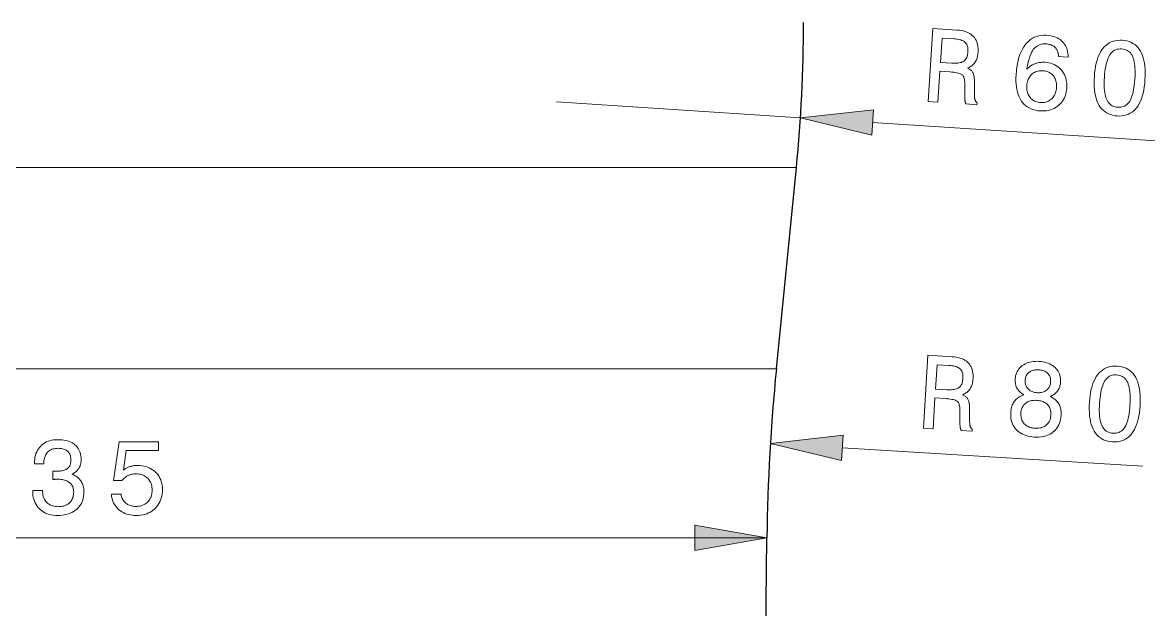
# Model space of a CAD drawing. Extents: x 0 to 297, y 0 to 420.
# Drawn here: x 111.37 to 157.45, y 252.17 to 276.21 of the extents above; entities that cross this region are included whole.
import ezdxf

# ---------------------------------------------------------------- set-up
doc = ezdxf.new("R2010")
doc.units = 0

msp = doc.modelspace()

# ---------------------------------------------------------------- linework, layer by layer
at = {"color": 7, "lineweight": 13, "ltscale": 0.25}
msp.add_line((133.226, 272.961), (143.205, 272.311), dxfattribs=at)
at = {"color": 7, "lineweight": 13, "ltscale": 0.301139}
msp.add_line((146.153, 272.119), (158.174, 271.337), dxfattribs=at)
at = {"color": 7, "lineweight": 13}
for p, q in [((138.829, 270.275), (74.276, 270.275)), ((138.109, 262.022), (75.096, 262.022)), ((137.771, 255.108), (75.482, 255.108)), ((78.436, 255.108), (138.877, 255.108))]:
    msp.add_line(p, q, dxfattribs=at)
at = {"color": 7, "lineweight": 13, "ltscale": 0.105221}
msp.add_line((143.038, 270.275), (138.829, 270.275), dxfattribs=at)
at = {"color": 7, "lineweight": 30, "ltscale": 0.207336}
msp.add_line((142.218, 262.022), (143.038, 270.275), dxfattribs=at)
at = {"color": 7, "lineweight": 13, "ltscale": 0.102711}
msp.add_line((142.218, 262.022), (138.109, 262.022), dxfattribs=at)
at = {"color": 7, "lineweight": 13, "ltscale": 0.307931}
msp.add_line((144.923, 258.795), (157.217, 258.047), dxfattribs=at)
at = {"color": 7, "lineweight": 13, "ltscale": 0.10153}
msp.add_line((141.832, 255.108), (137.771, 255.108), dxfattribs=at)
at = {"color": 7, "lineweight": 30}
msp.add_line((140.734, 166.982), (141.832, 255.108), dxfattribs=at)
at = {"color": 7, "lineweight": 13}
for points in [[(148.43, 272.973), (148.625, 275.963), (149.624, 275.898), (149.71, 275.89), (149.792, 275.878), (149.869, 275.862), (149.942, 275.842), (150.01, 275.818), (150.074, 275.79), (150.133, 275.757), (150.187, 275.721), (150.238, 275.68), (150.283, 275.636), (150.324, 275.588), (150.36, 275.535), (150.392, 275.48), (150.418, 275.42), (150.439, 275.357), (150.456, 275.29), (150.468, 275.22), (150.474, 275.146), (150.476, 275.068), (150.473, 274.987), (150.469, 274.938), (150.463, 274.891), (150.455, 274.846), (150.445, 274.803), (150.434, 274.761), (150.42, 274.721), (150.404, 274.682), (150.387, 274.645), (150.368, 274.61), (150.346, 274.577), (150.323, 274.545), (150.298, 274.514), (150.272, 274.486), (150.243, 274.459), (150.213, 274.434), (150.181, 274.411), (150.147, 274.389), (150.111, 274.369), (150.073, 274.351), (150.034, 274.335), (150.065, 274.322), (150.094, 274.308), (150.122, 274.293), (150.147, 274.277), (150.17, 274.26), (150.192, 274.242), (150.212, 274.223), (150.229, 274.203), (150.245, 274.181), (150.259, 274.159), (150.271, 274.134), (150.282, 274.106), (150.292, 274.075), (150.3, 274.04), (150.307, 274.003), (150.313, 273.962), (150.318, 273.917), (150.321, 273.87), (150.323, 273.819), (150.324, 273.765), (150.324, 273.277), (150.324, 273.246), (150.325, 273.217), (150.326, 273.189), (150.328, 273.163), (150.33, 273.139), (150.333, 273.116), (150.336, 273.095), (150.34, 273.076), (150.344, 273.059), (150.349, 273.043), (150.354, 273.028), (150.36, 273.014), (150.367, 273), (150.374, 272.988), (150.383, 272.975), (150.392, 272.964), (150.401, 272.953), (150.411, 272.943), (150.423, 272.934), (150.434, 272.925), (150.429, 272.843), (149.977, 272.872), (149.971, 272.883), (149.967, 272.895), (149.962, 272.907), (149.958, 272.92), (149.954, 272.935), (149.95, 272.95), (149.946, 272.966), (149.943, 272.983), (149.94, 273.002), (149.938, 273.021), (149.935, 273.041), (149.933, 273.063), (149.931, 273.086), (149.93, 273.11), (149.928, 273.135), (149.927, 273.162), (149.926, 273.191), (149.926, 273.22), (149.925, 273.251), (149.925, 273.284), (149.929, 273.672), (149.929, 273.729), (149.926, 273.781), (149.922, 273.83), (149.915, 273.875), (149.907, 273.916), (149.896, 273.953), (149.884, 273.986), (149.869, 274.015), (149.853, 274.04), (149.834, 274.061), (149.812, 274.079), (149.783, 274.096), (149.747, 274.112), (149.706, 274.126), (149.658, 274.139), (149.603, 274.15), (149.543, 274.16), (149.476, 274.169), (149.402, 274.177), (149.322, 274.183), (148.912, 274.209), (148.83, 272.947)], [(149.489, 275.539), (149.001, 275.57), (148.936, 274.575), (149.397, 274.545), (149.465, 274.542), (149.529, 274.541), (149.589, 274.543), (149.645, 274.548), (149.697, 274.555), (149.745, 274.565), (149.788, 274.577), (149.828, 274.592), (149.863, 274.609), (149.894, 274.629), (149.922, 274.652), (149.948, 274.678), (149.971, 274.708), (149.991, 274.741), (150.009, 274.777), (150.024, 274.816), (150.036, 274.858), (150.046, 274.904), (150.054, 274.953), (150.058, 275.005), (150.06, 275.057), (150.059, 275.106), (150.056, 275.151), (150.049, 275.195), (150.039, 275.235), (150.026, 275.272), (150.011, 275.307), (149.992, 275.339), (149.971, 275.368), (149.946, 275.394), (149.919, 275.417), (149.887, 275.439), (149.851, 275.459), (149.811, 275.476), (149.767, 275.492), (149.72, 275.505), (149.668, 275.517), (149.612, 275.526), (149.553, 275.533)], [(154.159, 274.793), (153.763, 274.819), (153.76, 274.865), (153.755, 274.909), (153.747, 274.951), (153.737, 274.991), (153.725, 275.028), (153.709, 275.064), (153.692, 275.098), (153.672, 275.129), (153.649, 275.159), (153.624, 275.186), (153.597, 275.211), (153.568, 275.234), (153.536, 275.255), (153.502, 275.273), (153.466, 275.289), (153.427, 275.303), (153.387, 275.314), (153.344, 275.323), (153.299, 275.33), (153.252, 275.334), (153.187, 275.335), (153.126, 275.331), (153.067, 275.322), (153.011, 275.306), (152.957, 275.285), (152.907, 275.259), (152.859, 275.227), (152.814, 275.189), (152.771, 275.146), (152.731, 275.097), (152.694, 275.043), (152.66, 274.983), (152.627, 274.917), (152.598, 274.845), (152.571, 274.768), (152.546, 274.685), (152.525, 274.596), (152.505, 274.501), (152.488, 274.401), (152.474, 274.294), (152.502, 274.324), (152.531, 274.353), (152.561, 274.379), (152.592, 274.404), (152.624, 274.428), (152.656, 274.45), (152.69, 274.47), (152.725, 274.488), (152.761, 274.505), (152.798, 274.521), (152.836, 274.534), (152.875, 274.546), (152.914, 274.556), (152.954, 274.564), (152.995, 274.571), (153.037, 274.576), (153.079, 274.579), (153.122, 274.581), (153.166, 274.58), (153.211, 274.578), (153.294, 274.57), (153.374, 274.557), (153.45, 274.538), (153.522, 274.514), (153.591, 274.485), (153.657, 274.451), (153.719, 274.411), (153.777, 274.366), (153.832, 274.316), (153.883, 274.261), (153.93, 274.201), (153.971, 274.139), (154.007, 274.073), (154.037, 274.004), (154.061, 273.932), (154.081, 273.857), (154.094, 273.779), (154.102, 273.697), (154.105, 273.613), (154.102, 273.525), (154.093, 273.438), (154.079, 273.354), (154.06, 273.274), (154.035, 273.198), (154.005, 273.125), (153.969, 273.057), (153.929, 272.992), (153.882, 272.93), (153.831, 272.873), (153.773, 272.819), (153.712, 272.769), (153.648, 272.726), (153.58, 272.688), (153.509, 272.657), (153.436, 272.631), (153.359, 272.611), (153.279, 272.596), (153.196, 272.588), (153.109, 272.585), (153.02, 272.588), (152.918, 272.598), (152.82, 272.615), (152.729, 272.64), (152.642, 272.671), (152.562, 272.709), (152.486, 272.754), (152.416, 272.806), (152.351, 272.865), (152.292, 272.931), (152.238, 273.004), (152.19, 273.084), (152.148, 273.169), (152.111, 273.261), (152.081, 273.358), (152.057, 273.462), (152.039, 273.572), (152.027, 273.688), (152.021, 273.81), (152.021, 273.938), (152.027, 274.072), (152.04, 274.229), (152.058, 274.378), (152.083, 274.52), (152.112, 274.654), (152.147, 274.78), (152.188, 274.899), (152.234, 275.01), (152.286, 275.113), (152.343, 275.209), (152.405, 275.297), (152.473, 275.377), (152.544, 275.447), (152.62, 275.509), (152.7, 275.561), (152.784, 275.604), (152.872, 275.639), (152.965, 275.663), (153.062, 275.679), (153.163, 275.686), (153.268, 275.684), (153.352, 275.676), (153.431, 275.664), (153.507, 275.648), (153.579, 275.629), (153.647, 275.605), (153.711, 275.576), (153.771, 275.544), (153.827, 275.508), (153.88, 275.468), (153.928, 275.423), (153.972, 275.375), (154.012, 275.323), (154.047, 275.269), (154.077, 275.211), (154.102, 275.149), (154.123, 275.085), (154.139, 275.017), (154.15, 274.945), (154.157, 274.871)], [(155.231, 273.997), (155.243, 274.145), (155.26, 274.285), (155.282, 274.418), (155.309, 274.543), (155.341, 274.661), (155.377, 274.771), (155.418, 274.874), (155.464, 274.969), (155.515, 275.056), (155.571, 275.135), (155.631, 275.207), (155.696, 275.271), (155.765, 275.326), (155.838, 275.373), (155.916, 275.412), (155.998, 275.442), (156.084, 275.464), (156.175, 275.478), (156.27, 275.484), (156.369, 275.482), (156.469, 275.471), (156.562, 275.453), (156.651, 275.428), (156.734, 275.395), (156.811, 275.354), (156.883, 275.306), (156.95, 275.25), (157.011, 275.187), (157.067, 275.116), (157.117, 275.038), (157.161, 274.952), (157.2, 274.86), (157.233, 274.76), (157.26, 274.653), (157.281, 274.539), (157.297, 274.418), (157.307, 274.289), (157.311, 274.154), (157.31, 274.011), (157.303, 273.862), (157.291, 273.713), (157.274, 273.572), (157.252, 273.439), (157.225, 273.313), (157.194, 273.195), (157.158, 273.086), (157.117, 272.983), (157.071, 272.889), (157.021, 272.803), (156.966, 272.724), (156.906, 272.653), (156.842, 272.59), (156.773, 272.536), (156.7, 272.49), (156.623, 272.452), (156.54, 272.421), (156.454, 272.4), (156.363, 272.386), (156.267, 272.38), (156.167, 272.383), (156.069, 272.393), (155.975, 272.411), (155.887, 272.437), (155.805, 272.47), (155.727, 272.51), (155.655, 272.558), (155.589, 272.614), (155.527, 272.677), (155.471, 272.748), (155.421, 272.827), (155.376, 272.912), (155.337, 273.005), (155.303, 273.104), (155.275, 273.211), (155.254, 273.324), (155.237, 273.445), (155.227, 273.572), (155.223, 273.707), (155.224, 273.848)], [(155.643, 273.97), (155.637, 273.849), (155.634, 273.735), (155.635, 273.628), (155.639, 273.526), (155.646, 273.432), (155.657, 273.343), (155.672, 273.261), (155.689, 273.186), (155.711, 273.117), (155.736, 273.054), (155.764, 272.998), (155.796, 272.947), (155.832, 272.901), (155.872, 272.861), (155.916, 272.826), (155.963, 272.797), (156.014, 272.774), (156.069, 272.756), (156.128, 272.743), (156.19, 272.736), (156.254, 272.735), (156.314, 272.74), (156.371, 272.75), (156.424, 272.767), (156.475, 272.789), (156.523, 272.817), (156.567, 272.852), (156.608, 272.892), (156.646, 272.938), (156.681, 272.99), (156.713, 273.048), (156.743, 273.113), (156.77, 273.186), (156.794, 273.265), (156.816, 273.352), (156.836, 273.445), (156.853, 273.545), (156.867, 273.653), (156.879, 273.767), (156.889, 273.889), (156.895, 274.011), (156.898, 274.126), (156.898, 274.235), (156.894, 274.337), (156.887, 274.432), (156.876, 274.521), (156.862, 274.603), (156.845, 274.679), (156.824, 274.747), (156.8, 274.809), (156.772, 274.865), (156.74, 274.916), (156.704, 274.961), (156.665, 275.001), (156.621, 275.035), (156.574, 275.064), (156.523, 275.087), (156.468, 275.105), (156.409, 275.117), (156.346, 275.124), (156.283, 275.125), (156.223, 275.121), (156.166, 275.11), (156.113, 275.093), (156.062, 275.07), (156.014, 275.042), (155.969, 275.007), (155.928, 274.967), (155.889, 274.92), (155.854, 274.868), (155.821, 274.809), (155.791, 274.743), (155.763, 274.67), (155.738, 274.591), (155.716, 274.505), (155.696, 274.411), (155.679, 274.311), (155.664, 274.204), (155.653, 274.091)], [(153.685, 273.548), (153.687, 273.605), (153.686, 273.661), (153.681, 273.714), (153.673, 273.765), (153.661, 273.814), (153.646, 273.86), (153.628, 273.905), (153.607, 273.947), (153.582, 273.987), (153.553, 274.026), (153.522, 274.061), (153.488, 274.093), (153.453, 274.122), (153.415, 274.147), (153.374, 274.169), (153.332, 274.187), (153.287, 274.202), (153.24, 274.214), (153.191, 274.223), (153.139, 274.228), (153.082, 274.23), (153.026, 274.228), (152.973, 274.223), (152.922, 274.214), (152.874, 274.202), (152.828, 274.186), (152.784, 274.166), (152.743, 274.143), (152.703, 274.116), (152.666, 274.085), (152.632, 274.052), (152.601, 274.015), (152.574, 273.976), (152.549, 273.934), (152.528, 273.889), (152.51, 273.841), (152.494, 273.791), (152.483, 273.738), (152.474, 273.682), (152.468, 273.623), (152.466, 273.564), (152.468, 273.507), (152.472, 273.453), (152.48, 273.4), (152.492, 273.35), (152.507, 273.303), (152.526, 273.257), (152.548, 273.214), (152.574, 273.173), (152.602, 273.135), (152.635, 273.099), (152.669, 273.066), (152.706, 273.037), (152.746, 273.012), (152.788, 272.989), (152.833, 272.971), (152.88, 272.955), (152.93, 272.943), (152.983, 272.934), (153.038, 272.929), (153.091, 272.927), (153.142, 272.929), (153.191, 272.935), (153.239, 272.945), (153.285, 272.958), (153.329, 272.976), (153.371, 272.997), (153.411, 273.022), (153.45, 273.05), (153.486, 273.082), (153.521, 273.118), (153.552, 273.156), (153.579, 273.196), (153.604, 273.239), (153.626, 273.284), (153.644, 273.332), (153.659, 273.382), (153.671, 273.435), (153.679, 273.49)], [(146.187, 272.639), (143.205, 272.311), (146.12, 271.599)], [(148.234, 259.596), (148.416, 262.586), (149.415, 262.525), (149.501, 262.518), (149.583, 262.506), (149.66, 262.49), (149.733, 262.471), (149.801, 262.447), (149.865, 262.419), (149.924, 262.387), (149.979, 262.351), (150.03, 262.31), (150.075, 262.266), (150.117, 262.218), (150.153, 262.166), (150.184, 262.11), (150.211, 262.051), (150.233, 261.988), (150.25, 261.921), (150.262, 261.851), (150.269, 261.777), (150.271, 261.699), (150.268, 261.618), (150.264, 261.569), (150.258, 261.522), (150.251, 261.477), (150.241, 261.434), (150.229, 261.392), (150.216, 261.352), (150.201, 261.313), (150.183, 261.276), (150.164, 261.241), (150.143, 261.207), (150.12, 261.175), (150.095, 261.145), (150.069, 261.116), (150.04, 261.089), (150.01, 261.064), (149.978, 261.041), (149.944, 261.019), (149.908, 260.999), (149.871, 260.981), (149.831, 260.964), (149.863, 260.951), (149.892, 260.938), (149.919, 260.923), (149.945, 260.907), (149.968, 260.89), (149.99, 260.872), (150.01, 260.853), (150.027, 260.833), (150.043, 260.811), (150.057, 260.789), (150.07, 260.764), (150.081, 260.736), (150.09, 260.705), (150.099, 260.671), (150.106, 260.633), (150.112, 260.592), (150.117, 260.548), (150.121, 260.5), (150.123, 260.449), (150.124, 260.395), (150.126, 259.907), (150.126, 259.876), (150.127, 259.847), (150.129, 259.819), (150.131, 259.793), (150.133, 259.769), (150.136, 259.747), (150.139, 259.726), (150.143, 259.707), (150.147, 259.689), (150.152, 259.673), (150.157, 259.658), (150.163, 259.644), (150.17, 259.631), (150.178, 259.618), (150.186, 259.606), (150.195, 259.595), (150.204, 259.584), (150.215, 259.574), (150.226, 259.565), (150.238, 259.556), (150.233, 259.474), (149.78, 259.501), (149.775, 259.512), (149.77, 259.523), (149.766, 259.536), (149.761, 259.549), (149.757, 259.564), (149.753, 259.579), (149.75, 259.595), (149.746, 259.612), (149.743, 259.63), (149.741, 259.65), (149.738, 259.67), (149.736, 259.691), (149.734, 259.714), (149.732, 259.739), (149.731, 259.764), (149.73, 259.791), (149.729, 259.819), (149.728, 259.849), (149.727, 259.88), (149.727, 259.912), (149.73, 260.301), (149.729, 260.357), (149.726, 260.41), (149.721, 260.459), (149.715, 260.504), (149.706, 260.545), (149.695, 260.581), (149.683, 260.614), (149.668, 260.643), (149.652, 260.668), (149.633, 260.689), (149.61, 260.707), (149.581, 260.724), (149.546, 260.739), (149.504, 260.754), (149.456, 260.766), (149.402, 260.778), (149.341, 260.787), (149.274, 260.796), (149.2, 260.803), (149.121, 260.809), (148.71, 260.834), (148.633, 259.571)], [(149.281, 262.166), (148.793, 262.195), (148.733, 261.2), (149.193, 261.172), (149.262, 261.169), (149.326, 261.168), (149.386, 261.171), (149.442, 261.175), (149.494, 261.183), (149.541, 261.193), (149.585, 261.205), (149.624, 261.22), (149.66, 261.238), (149.691, 261.258), (149.719, 261.281), (149.744, 261.307), (149.767, 261.337), (149.787, 261.37), (149.804, 261.406), (149.819, 261.445), (149.832, 261.487), (149.841, 261.533), (149.849, 261.582), (149.853, 261.634), (149.855, 261.686), (149.854, 261.735), (149.85, 261.781), (149.843, 261.824), (149.833, 261.864), (149.82, 261.901), (149.804, 261.936), (149.786, 261.968), (149.764, 261.997), (149.74, 262.023), (149.712, 262.046), (149.68, 262.068), (149.644, 262.087), (149.604, 262.104), (149.56, 262.12), (149.512, 262.133), (149.461, 262.144), (149.405, 262.153), (149.345, 262.161)], [(152.35, 260.963), (152.312, 260.984), (152.277, 261.006), (152.244, 261.03), (152.212, 261.054), (152.183, 261.08), (152.156, 261.107), (152.131, 261.135), (152.108, 261.165), (152.087, 261.195), (152.068, 261.227), (152.051, 261.26), (152.036, 261.294), (152.024, 261.33), (152.013, 261.367), (152.004, 261.405), (151.998, 261.445), (151.993, 261.486), (151.991, 261.528), (151.991, 261.571), (151.992, 261.616), (151.999, 261.683), (152.011, 261.747), (152.027, 261.809), (152.049, 261.867), (152.076, 261.923), (152.107, 261.976), (152.144, 262.026), (152.186, 262.073), (152.232, 262.117), (152.284, 262.158), (152.34, 262.196), (152.398, 262.229), (152.46, 262.257), (152.524, 262.281), (152.591, 262.301), (152.661, 262.316), (152.734, 262.327), (152.809, 262.333), (152.888, 262.335), (152.969, 262.332), (153.051, 262.325), (153.129, 262.313), (153.204, 262.298), (153.275, 262.279), (153.343, 262.255), (153.407, 262.228), (153.468, 262.196), (153.525, 262.16), (153.578, 262.12), (153.629, 262.076), (153.675, 262.029), (153.715, 261.98), (153.751, 261.928), (153.781, 261.874), (153.805, 261.818), (153.825, 261.759), (153.839, 261.699), (153.848, 261.636), (153.852, 261.57), (153.85, 261.503), (153.847, 261.458), (153.841, 261.414), (153.834, 261.372), (153.825, 261.332), (153.813, 261.293), (153.8, 261.256), (153.786, 261.221), (153.769, 261.187), (153.751, 261.154), (153.73, 261.124), (153.708, 261.094), (153.684, 261.067), (153.658, 261.04), (153.629, 261.016), (153.599, 260.992), (153.567, 260.97), (153.533, 260.95), (153.497, 260.931), (153.459, 260.914), (153.419, 260.898), (153.465, 260.875), (153.51, 260.851), (153.552, 260.825), (153.591, 260.797), (153.627, 260.767), (153.662, 260.736), (153.693, 260.702), (153.722, 260.667), (153.749, 260.63), (153.773, 260.591), (153.794, 260.55), (153.813, 260.508), (153.829, 260.464), (153.843, 260.419), (153.854, 260.372), (153.862, 260.324), (153.868, 260.274), (153.871, 260.222), (153.871, 260.169), (153.869, 260.114), (153.861, 260.03), (153.848, 259.949), (153.829, 259.872), (153.805, 259.8), (153.776, 259.731), (153.741, 259.665), (153.701, 259.604), (153.656, 259.547), (153.605, 259.493), (153.549, 259.443), (153.488, 259.398), (153.424, 259.358), (153.356, 259.323), (153.284, 259.294), (153.209, 259.27), (153.131, 259.252), (153.049, 259.239), (152.963, 259.231), (152.874, 259.229), (152.781, 259.232), (152.688, 259.24), (152.6, 259.253), (152.516, 259.271), (152.436, 259.294), (152.36, 259.322), (152.289, 259.355), (152.221, 259.392), (152.158, 259.435), (152.1, 259.482), (152.045, 259.535), (151.996, 259.591), (151.952, 259.65), (151.914, 259.713), (151.882, 259.779), (151.855, 259.848), (151.834, 259.92), (151.819, 259.995), (151.81, 260.073), (151.807, 260.155), (151.809, 260.24), (151.814, 260.294), (151.821, 260.347), (151.83, 260.398), (151.842, 260.447), (151.856, 260.494), (151.873, 260.539), (151.892, 260.582), (151.913, 260.624), (151.937, 260.663), (151.963, 260.701), (151.992, 260.737), (152.022, 260.771), (152.055, 260.802), (152.091, 260.831), (152.128, 260.859), (152.168, 260.884), (152.21, 260.907), (152.254, 260.927), (152.301, 260.946)], [(152.401, 261.557), (152.4, 261.515), (152.401, 261.475), (152.406, 261.435), (152.414, 261.398), (152.424, 261.362), (152.438, 261.327), (152.454, 261.294), (152.474, 261.262), (152.496, 261.232), (152.522, 261.204), (152.549, 261.177), (152.579, 261.153), (152.611, 261.131), (152.645, 261.112), (152.681, 261.096), (152.719, 261.082), (152.759, 261.07), (152.801, 261.061), (152.845, 261.054), (152.891, 261.05), (152.938, 261.049), (152.983, 261.05), (153.026, 261.054), (153.068, 261.06), (153.107, 261.07), (153.145, 261.082), (153.181, 261.097), (153.216, 261.114), (153.248, 261.135), (153.279, 261.158), (153.308, 261.183), (153.334, 261.21), (153.357, 261.239), (153.377, 261.27), (153.395, 261.303), (153.41, 261.337), (153.422, 261.374), (153.432, 261.412), (153.438, 261.452), (153.442, 261.494), (153.443, 261.536), (153.442, 261.577), (153.437, 261.615), (153.43, 261.652), (153.419, 261.688), (153.406, 261.722), (153.39, 261.754), (153.371, 261.784), (153.349, 261.813), (153.324, 261.84), (153.297, 261.865), (153.267, 261.888), (153.235, 261.909), (153.201, 261.927), (153.164, 261.943), (153.126, 261.956), (153.085, 261.967), (153.042, 261.976), (152.996, 261.982), (152.948, 261.987), (152.901, 261.988), (152.855, 261.987), (152.812, 261.984), (152.77, 261.978), (152.73, 261.969), (152.693, 261.958), (152.657, 261.944), (152.622, 261.927), (152.59, 261.908), (152.56, 261.887), (152.532, 261.863), (152.507, 261.837), (152.484, 261.809), (152.464, 261.779), (152.447, 261.747), (152.432, 261.713), (152.42, 261.677), (152.411, 261.639), (152.405, 261.599)], [(155.03, 260.647), (155.041, 260.796), (155.058, 260.936), (155.079, 261.069), (155.106, 261.195), (155.137, 261.312), (155.173, 261.423), (155.214, 261.525), (155.259, 261.62), (155.31, 261.708), (155.365, 261.788), (155.425, 261.86), (155.49, 261.923), (155.559, 261.979), (155.632, 262.026), (155.709, 262.065), (155.791, 262.096), (155.877, 262.119), (155.968, 262.133), (156.062, 262.139), (156.162, 262.137), (156.261, 262.127), (156.355, 262.11), (156.444, 262.085), (156.527, 262.052), (156.605, 262.012), (156.677, 261.964), (156.744, 261.908), (156.805, 261.845), (156.861, 261.775), (156.911, 261.697), (156.956, 261.611), (156.995, 261.519), (157.028, 261.419), (157.056, 261.312), (157.078, 261.198), (157.094, 261.077), (157.105, 260.949), (157.11, 260.813), (157.109, 260.671), (157.102, 260.521), (157.091, 260.372), (157.074, 260.231), (157.053, 260.098), (157.027, 259.972), (156.996, 259.854), (156.961, 259.744), (156.92, 259.642), (156.875, 259.548), (156.825, 259.461), (156.77, 259.382), (156.711, 259.311), (156.647, 259.248), (156.578, 259.193), (156.505, 259.147), (156.428, 259.108), (156.346, 259.078), (156.259, 259.056), (156.168, 259.041), (156.073, 259.035), (155.973, 259.038), (155.874, 259.048), (155.781, 259.065), (155.693, 259.09), (155.61, 259.123), (155.532, 259.163), (155.46, 259.211), (155.393, 259.266), (155.332, 259.329), (155.276, 259.4), (155.225, 259.478), (155.179, 259.564), (155.14, 259.656), (155.106, 259.755), (155.078, 259.862), (155.055, 259.975), (155.039, 260.096), (155.028, 260.223), (155.023, 260.358), (155.023, 260.499)], [(155.442, 260.622), (155.436, 260.502), (155.434, 260.388), (155.435, 260.28), (155.44, 260.179), (155.447, 260.084), (155.459, 259.996), (155.474, 259.914), (155.492, 259.839), (155.513, 259.77), (155.539, 259.707), (155.567, 259.651), (155.6, 259.6), (155.636, 259.554), (155.676, 259.514), (155.72, 259.48), (155.767, 259.451), (155.818, 259.428), (155.873, 259.41), (155.932, 259.398), (155.995, 259.391), (156.058, 259.39), (156.118, 259.395), (156.175, 259.406), (156.228, 259.423), (156.279, 259.445), (156.326, 259.474), (156.371, 259.508), (156.412, 259.548), (156.45, 259.594), (156.484, 259.646), (156.516, 259.705), (156.545, 259.77), (156.572, 259.843), (156.596, 259.922), (156.618, 260.009), (156.637, 260.103), (156.654, 260.203), (156.668, 260.311), (156.679, 260.425), (156.688, 260.547), (156.694, 260.669), (156.696, 260.784), (156.696, 260.893), (156.691, 260.995), (156.684, 261.09), (156.673, 261.179), (156.658, 261.261), (156.641, 261.336), (156.62, 261.405), (156.595, 261.467), (156.567, 261.523), (156.535, 261.573), (156.499, 261.618), (156.459, 261.657), (156.416, 261.691), (156.368, 261.72), (156.317, 261.743), (156.262, 261.761), (156.203, 261.773), (156.14, 261.78), (156.077, 261.781), (156.017, 261.776), (155.961, 261.765), (155.907, 261.748), (155.856, 261.725), (155.809, 261.696), (155.764, 261.661), (155.723, 261.62), (155.684, 261.574), (155.649, 261.521), (155.617, 261.462), (155.587, 261.396), (155.559, 261.323), (155.535, 261.244), (155.513, 261.157), (155.493, 261.064), (155.477, 260.964), (155.463, 260.857), (155.451, 260.743)], [(152.224, 260.223), (152.223, 260.169), (152.225, 260.117), (152.23, 260.068), (152.239, 260.021), (152.251, 259.975), (152.266, 259.932), (152.285, 259.891), (152.308, 259.852), (152.334, 259.815), (152.363, 259.78), (152.396, 259.748), (152.431, 259.719), (152.468, 259.693), (152.508, 259.669), (152.551, 259.649), (152.596, 259.632), (152.644, 259.618), (152.694, 259.607), (152.747, 259.599), (152.803, 259.594), (152.859, 259.592), (152.913, 259.594), (152.964, 259.599), (153.014, 259.607), (153.061, 259.618), (153.106, 259.633), (153.149, 259.651), (153.189, 259.672), (153.228, 259.697), (153.264, 259.725), (153.297, 259.756), (153.327, 259.79), (153.354, 259.826), (153.378, 259.864), (153.399, 259.905), (153.417, 259.949), (153.431, 259.995), (153.442, 260.043), (153.45, 260.094), (153.455, 260.148), (153.457, 260.198), (153.455, 260.246), (153.449, 260.292), (153.44, 260.336), (153.428, 260.378), (153.413, 260.419), (153.393, 260.457), (153.371, 260.494), (153.345, 260.528), (153.316, 260.561), (153.283, 260.591), (153.248, 260.618), (153.211, 260.643), (153.17, 260.665), (153.127, 260.684), (153.082, 260.7), (153.033, 260.713), (152.982, 260.724), (152.929, 260.732), (152.872, 260.737), (152.816, 260.739), (152.762, 260.737), (152.711, 260.733), (152.661, 260.726), (152.614, 260.715), (152.57, 260.701), (152.527, 260.685), (152.487, 260.665), (152.449, 260.642), (152.413, 260.616), (152.38, 260.587), (152.35, 260.556), (152.323, 260.522), (152.3, 260.486), (152.279, 260.448), (152.262, 260.408), (152.248, 260.365), (152.237, 260.32), (152.229, 260.272)], [(111.788, 257.048), (112.187, 257.048), (112.19, 256.986), (112.196, 256.927), (112.205, 256.871), (112.218, 256.818), (112.233, 256.768), (112.252, 256.72), (112.275, 256.675), (112.3, 256.633), (112.329, 256.594), (112.361, 256.558), (112.396, 256.525), (112.433, 256.496), (112.473, 256.469), (112.516, 256.447), (112.562, 256.428), (112.61, 256.412), (112.661, 256.4), (112.715, 256.391), (112.771, 256.386), (112.83, 256.384), (112.888, 256.386), (112.943, 256.391), (112.996, 256.398), (113.046, 256.41), (113.094, 256.424), (113.139, 256.441), (113.182, 256.462), (113.222, 256.485), (113.259, 256.512), (113.295, 256.542), (113.327, 256.575), (113.356, 256.61), (113.381, 256.648), (113.403, 256.688), (113.422, 256.73), (113.437, 256.775), (113.449, 256.822), (113.458, 256.871), (113.463, 256.923), (113.464, 256.977), (113.463, 257.026), (113.458, 257.073), (113.449, 257.117), (113.438, 257.16), (113.423, 257.2), (113.404, 257.238), (113.382, 257.274), (113.357, 257.307), (113.329, 257.339), (113.297, 257.368), (113.262, 257.394), (113.224, 257.418), (113.184, 257.439), (113.141, 257.457), (113.095, 257.473), (113.047, 257.485), (112.996, 257.495), (112.942, 257.502), (112.885, 257.507), (112.826, 257.508), (112.817, 257.508), (112.809, 257.508), (112.8, 257.508), (112.791, 257.508), (112.782, 257.507), (112.773, 257.507), (112.765, 257.507), (112.755, 257.507), (112.746, 257.506), (112.737, 257.506), (112.728, 257.505), (112.717, 257.505), (112.707, 257.504), (112.695, 257.504), (112.683, 257.503), (112.671, 257.503), (112.658, 257.502), (112.644, 257.501), (112.63, 257.5), (112.615, 257.499), (112.615, 257.839), (112.624, 257.838), (112.633, 257.838), (112.642, 257.838), (112.651, 257.837), (112.66, 257.837), (112.669, 257.837), (112.678, 257.836), (112.686, 257.836), (112.695, 257.836), (112.703, 257.836), (112.712, 257.836), (112.72, 257.835), (112.728, 257.835), (112.736, 257.835), (112.744, 257.835), (112.752, 257.835), (112.759, 257.835), (112.767, 257.835), (112.774, 257.835), (112.781, 257.835), (112.838, 257.836), (112.892, 257.839), (112.942, 257.845), (112.99, 257.853), (113.035, 257.863), (113.076, 257.876), (113.115, 257.891), (113.15, 257.908), (113.183, 257.928), (113.212, 257.95), (113.239, 257.974), (113.263, 258), (113.284, 258.029), (113.302, 258.061), (113.318, 258.095), (113.33, 258.131), (113.34, 258.17), (113.347, 258.211), (113.351, 258.255), (113.353, 258.301), (113.351, 258.345), (113.347, 258.387), (113.34, 258.428), (113.331, 258.466), (113.319, 258.502), (113.304, 258.536), (113.286, 258.568), (113.266, 258.597), (113.243, 258.625), (113.217, 258.651), (113.188, 258.674), (113.158, 258.695), (113.124, 258.713), (113.089, 258.729), (113.051, 258.742), (113.011, 258.753), (112.968, 258.762), (112.923, 258.768), (112.875, 258.772), (112.826, 258.773), (112.77, 258.771), (112.716, 258.766), (112.666, 258.758), (112.618, 258.747), (112.573, 258.732), (112.531, 258.714), (112.492, 258.693), (112.455, 258.669), (112.421, 258.641), (112.39, 258.611), (112.362, 258.577), (112.337, 258.539), (112.314, 258.499), (112.295, 258.456), (112.279, 258.41), (112.265, 258.361), (112.255, 258.309), (112.248, 258.254), (112.243, 258.195), (112.242, 258.134), (111.858, 258.134), (111.858, 258.164), (111.861, 258.25), (111.868, 258.333), (111.881, 258.412), (111.899, 258.487), (111.922, 258.559), (111.95, 258.628), (111.983, 258.693), (112.022, 258.754), (112.065, 258.812), (112.114, 258.866), (112.167, 258.915), (112.224, 258.96), (112.284, 258.999), (112.348, 259.033), (112.415, 259.062), (112.486, 259.085), (112.56, 259.103), (112.638, 259.117), (112.719, 259.124), (112.805, 259.127), (112.894, 259.125), (112.98, 259.118), (113.062, 259.108), (113.139, 259.093), (113.212, 259.074), (113.282, 259.05), (113.347, 259.023), (113.408, 258.991), (113.464, 258.955), (113.517, 258.914), (113.565, 258.87), (113.608, 258.822), (113.646, 258.771), (113.679, 258.717), (113.707, 258.659), (113.73, 258.598), (113.747, 258.533), (113.76, 258.465), (113.768, 258.394), (113.77, 258.32), (113.769, 258.277), (113.766, 258.235), (113.761, 258.195), (113.755, 258.156), (113.746, 258.118), (113.736, 258.082), (113.723, 258.047), (113.709, 258.013), (113.692, 257.98), (113.674, 257.949), (113.654, 257.918), (113.632, 257.89), (113.608, 257.863), (113.583, 257.837), (113.555, 257.813), (113.526, 257.79), (113.495, 257.769), (113.462, 257.75), (113.427, 257.731), (113.391, 257.715), (113.438, 257.696), (113.483, 257.675), (113.526, 257.652), (113.566, 257.628), (113.604, 257.601), (113.639, 257.573), (113.673, 257.542), (113.704, 257.509), (113.732, 257.475), (113.759, 257.438), (113.782, 257.4), (113.804, 257.36), (113.822, 257.318), (113.839, 257.274), (113.853, 257.229), (113.864, 257.182), (113.873, 257.133), (113.879, 257.083), (113.883, 257.031), (113.884, 256.977), (113.881, 256.892), (113.872, 256.811), (113.857, 256.733), (113.837, 256.658), (113.81, 256.587), (113.778, 256.519), (113.739, 256.455), (113.695, 256.394), (113.645, 256.337), (113.589, 256.283), (113.528, 256.233), (113.463, 256.189), (113.394, 256.15), (113.322, 256.116), (113.245, 256.087), (113.165, 256.063), (113.081, 256.045), (112.992, 256.032), (112.9, 256.024), (112.805, 256.022), (112.714, 256.024), (112.627, 256.032), (112.543, 256.046), (112.464, 256.065), (112.388, 256.09), (112.316, 256.12), (112.247, 256.155), (112.183, 256.196), (112.122, 256.242), (112.065, 256.294), (112.012, 256.35), (111.965, 256.41), (111.924, 256.473), (111.888, 256.54), (111.857, 256.611), (111.833, 256.685), (111.813, 256.763), (111.799, 256.845), (111.791, 256.93), (111.788, 257.019)], [(115.006, 256.89), (115.406, 256.89), (115.414, 256.844), (115.425, 256.801), (115.439, 256.759), (115.454, 256.719), (115.473, 256.682), (115.493, 256.646), (115.517, 256.613), (115.542, 256.581), (115.57, 256.552), (115.601, 256.524), (115.634, 256.499), (115.668, 256.477), (115.704, 256.457), (115.742, 256.44), (115.782, 256.426), (115.824, 256.414), (115.867, 256.405), (115.912, 256.398), (115.958, 256.394), (116.007, 256.393), (116.066, 256.394), (116.123, 256.4), (116.177, 256.409), (116.229, 256.422), (116.279, 256.439), (116.326, 256.459), (116.371, 256.483), (116.414, 256.51), (116.454, 256.541), (116.492, 256.576), (116.527, 256.614), (116.558, 256.654), (116.585, 256.697), (116.609, 256.741), (116.629, 256.788), (116.646, 256.838), (116.659, 256.89), (116.668, 256.944), (116.673, 257), (116.675, 257.059), (116.673, 257.119), (116.668, 257.176), (116.659, 257.231), (116.646, 257.284), (116.63, 257.333), (116.61, 257.381), (116.586, 257.426), (116.559, 257.468), (116.528, 257.508), (116.494, 257.546), (116.456, 257.58), (116.416, 257.611), (116.374, 257.638), (116.329, 257.662), (116.282, 257.682), (116.232, 257.698), (116.179, 257.711), (116.124, 257.72), (116.067, 257.725), (116.007, 257.727), (115.972, 257.726), (115.938, 257.724), (115.905, 257.721), (115.872, 257.716), (115.84, 257.71), (115.808, 257.702), (115.777, 257.693), (115.747, 257.683), (115.717, 257.671), (115.688, 257.658), (115.659, 257.643), (115.631, 257.627), (115.604, 257.61), (115.578, 257.591), (115.552, 257.571), (115.528, 257.55), (115.503, 257.527), (115.48, 257.503), (115.457, 257.478), (115.436, 257.451), (115.092, 257.451), (115.328, 259.041), (116.93, 259.041), (116.93, 258.686), (115.617, 258.686), (115.497, 257.879), (115.519, 257.897), (115.541, 257.915), (115.565, 257.932), (115.589, 257.948), (115.614, 257.962), (115.64, 257.976), (115.666, 257.99), (115.694, 258.002), (115.722, 258.013), (115.751, 258.023), (115.78, 258.033), (115.81, 258.041), (115.841, 258.049), (115.872, 258.055), (115.904, 258.061), (115.936, 258.065), (115.969, 258.068), (116.002, 258.071), (116.036, 258.072), (116.07, 258.073), (116.161, 258.07), (116.248, 258.062), (116.331, 258.048), (116.411, 258.029), (116.487, 258.004), (116.559, 257.974), (116.628, 257.939), (116.694, 257.897), (116.755, 257.851), (116.813, 257.799), (116.867, 257.742), (116.915, 257.682), (116.957, 257.619), (116.993, 257.552), (117.024, 257.482), (117.05, 257.408), (117.069, 257.331), (117.084, 257.251), (117.092, 257.167), (117.095, 257.08), (117.092, 256.987), (117.083, 256.898), (117.068, 256.813), (117.047, 256.731), (117.02, 256.652), (116.987, 256.578), (116.949, 256.507), (116.904, 256.439), (116.853, 256.375), (116.796, 256.315), (116.735, 256.259), (116.67, 256.209), (116.601, 256.165), (116.529, 256.127), (116.453, 256.095), (116.374, 256.068), (116.29, 256.048), (116.204, 256.033), (116.113, 256.025), (116.02, 256.022), (115.936, 256.024), (115.856, 256.031), (115.778, 256.043), (115.704, 256.06), (115.632, 256.081), (115.563, 256.108), (115.497, 256.139), (115.434, 256.175), (115.374, 256.215), (115.316, 256.261), (115.263, 256.31), (115.215, 256.363), (115.171, 256.418), (115.133, 256.476), (115.099, 256.538), (115.07, 256.602), (115.047, 256.67), (115.028, 256.74), (115.014, 256.814)], [(144.954, 259.315), (141.974, 258.975), (144.891, 258.275)], [(138.877, 254.587), (141.832, 255.108), (138.877, 255.629)]]:
    msp.add_lwpolyline(points, close=True, dxfattribs=at)
at = {"color": 7, "lineweight": 30}
for centre, radius, start, end in [((83.332, 276.208), 60, 354.32516, 360), ((221.826, 254.112), 80, 174.32516, 179.28637)]:
    msp.add_arc(centre, radius, start, end, dxfattribs=at)
at = {"color": 7, "lineweight": 13}
for points in [[(146.187, 272.639), (143.205, 272.311), (146.187, 272.639), (146.12, 271.599)], [(144.954, 259.315), (141.974, 258.975), (144.954, 259.315), (144.891, 258.275)], [(138.877, 254.587), (141.832, 255.108), (138.877, 254.587), (138.877, 255.629)]]:
    msp.add_solid(points, dxfattribs=at)

doc.saveas('drawing.dxf')
